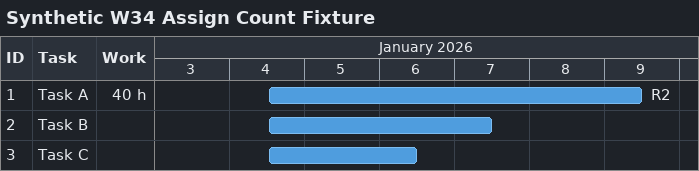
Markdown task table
Synthetic W34 Assign Count Fixture

| ID | Task | Start | Finish | Resources | Work (h) |
|---|---|---|---|---|---|
| 1 | Task A | 2026-01-04 | 2026-01-09 | R2 | 40 |
| 2 | Task B | 2026-01-04 | 2026-01-07 |  |  |
| 3 | Task C | 2026-01-04 | 2026-01-06 |  |  |
